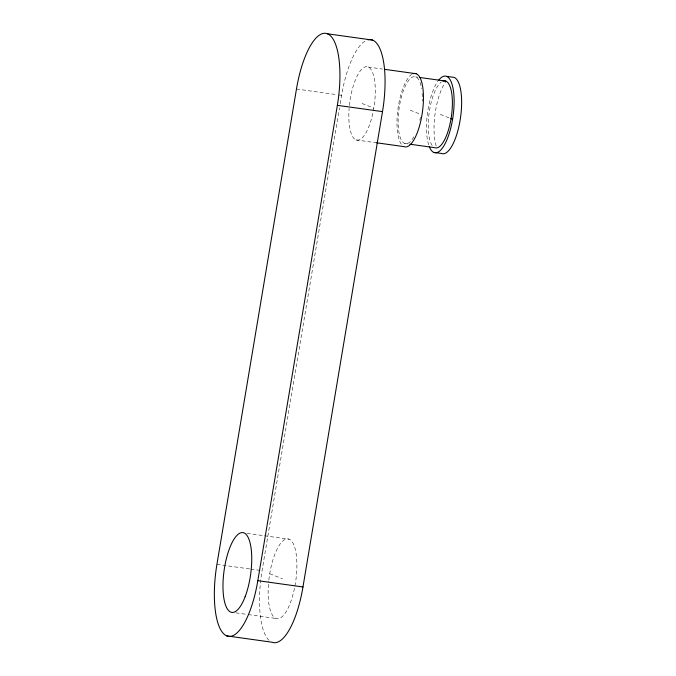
<?xml version="1.0" encoding="UTF-8"?>
<svg xmlns="http://www.w3.org/2000/svg" width="676" height="676" viewBox="0 0 676 676"><rect width="100%" height="100%" fill="white"/><g stroke="black" fill="none" stroke-linecap="round" stroke-linejoin="round"><path stroke-width="0.51" stroke-dasharray="3.38 2.54" d="M268.98 640.273A64.448 21.455 -82.1 0 1 262.068 570.671L339.521 107.814M340.214 103.648L341.608 95.333A64.448 21.455 -82.1 0 1 366.282 40.459M368.158 67.034L382.506 69.037M415.782 76.92L417.861 77.216M296.468 89.029L337.51 94.758M338.532 94.902L341.608 95.333M404.645 143.473L407.763 143.904M355.965 139.924L376.456 142.78M247.078 533.339L263.496 535.629M264.519 535.772L289.142 539.211M216.92 564.375L249.757 568.955M250.779 569.099L262.068 570.671M235.873 612.853L247.154 614.425M248.185 614.568L275.884 618.43M440.313 114.396L449.751 118.156M410.214 110.196L420.954 114.472M362.057 103.479L373.82 108.16M269.732 573.73L282.517 578.825M413.873 136.755A33.834 11.264 -82.1 0 1 398.739 131.085A33.834 11.264 -82.1 0 1 406.225 84.246A33.834 11.264 -82.1 0 1 421.57 88.564M422.12 93.339A33.834 11.264 -82.1 0 1 422.28 100.944M420.43 117.354A33.834 11.264 -82.1 0 1 419.821 120.193M432.15 145.433A33.834 11.264 -82.1 0 1 429.235 112.309A33.834 11.264 -82.1 0 1 441.343 82.016M428.668 144.884A38.667 12.869 -82.1 0 1 437.887 81.255M436.189 145.94A38.667 12.869 -82.1 0 1 445.416 82.303M349.382 105.524A37.062 12.337 -82.1 0 1 371.496 70.262A37.062 12.337 -82.1 0 1 365.733 133.138A37.062 12.337 -82.1 0 1 349.12 108.388M401.282 144.182A37.062 12.337 -82.1 0 1 398.156 107.425A37.062 12.337 -82.1 0 1 411.692 74.495M268.854 579.991A40.281 13.41 -82.1 0 1 293.198 543.496A40.281 13.41 -82.1 0 1 285.652 612.431A40.281 13.41 -82.1 0 1 268.735 581.039"/><path stroke-width="1.01" d="M367.981 39.842A64.448 21.455 -82.1 0 1 382.506 111.624L302.966 586.971A64.448 21.455 -82.1 0 1 271.913 642.2L226.764 635.896A64.448 21.455 -82.1 0 0 257.818 580.667L337.366 105.329A64.448 21.455 -82.1 0 0 327.522 33.8L372.662 40.104M446.675 76.371L454.196 77.419A38.667 12.869 -82.1 0 1 460.102 120.336A38.667 12.869 -82.1 0 1 441.47 153.477L433.95 152.421M384.551 69.324L416.315 73.752M419.931 77.503L445.881 81.12M337.366 105.329L382.506 111.624M409.833 144.199L434.744 147.672A33.834 11.264 -82.1 0 0 451.678 114.295A33.834 11.264 -82.1 0 0 442.907 81.154M376.456 142.78L404.113 146.641A37.062 12.337 -82.1 0 0 422.669 110.087A37.062 12.337 -82.1 0 0 413.061 73.785M257.818 580.667L302.966 586.971M450.689 118.537L452.582 119.289M438.487 80.436A38.667 12.869 -82.1 0 1 453.089 115.959A38.667 12.869 -82.1 0 1 429.353 146.793M327.522 33.8A64.448 21.455 -82.1 0 0 296.468 89.029L216.92 564.375A64.448 21.455 -82.1 0 0 226.764 635.896M245.126 596.739A40.281 13.41 -82.1 0 0 244.002 532.908A40.281 13.41 -82.1 0 0 222.987 587.917A40.281 13.41 -82.1 0 0 245.126 596.739"/></g></svg>
